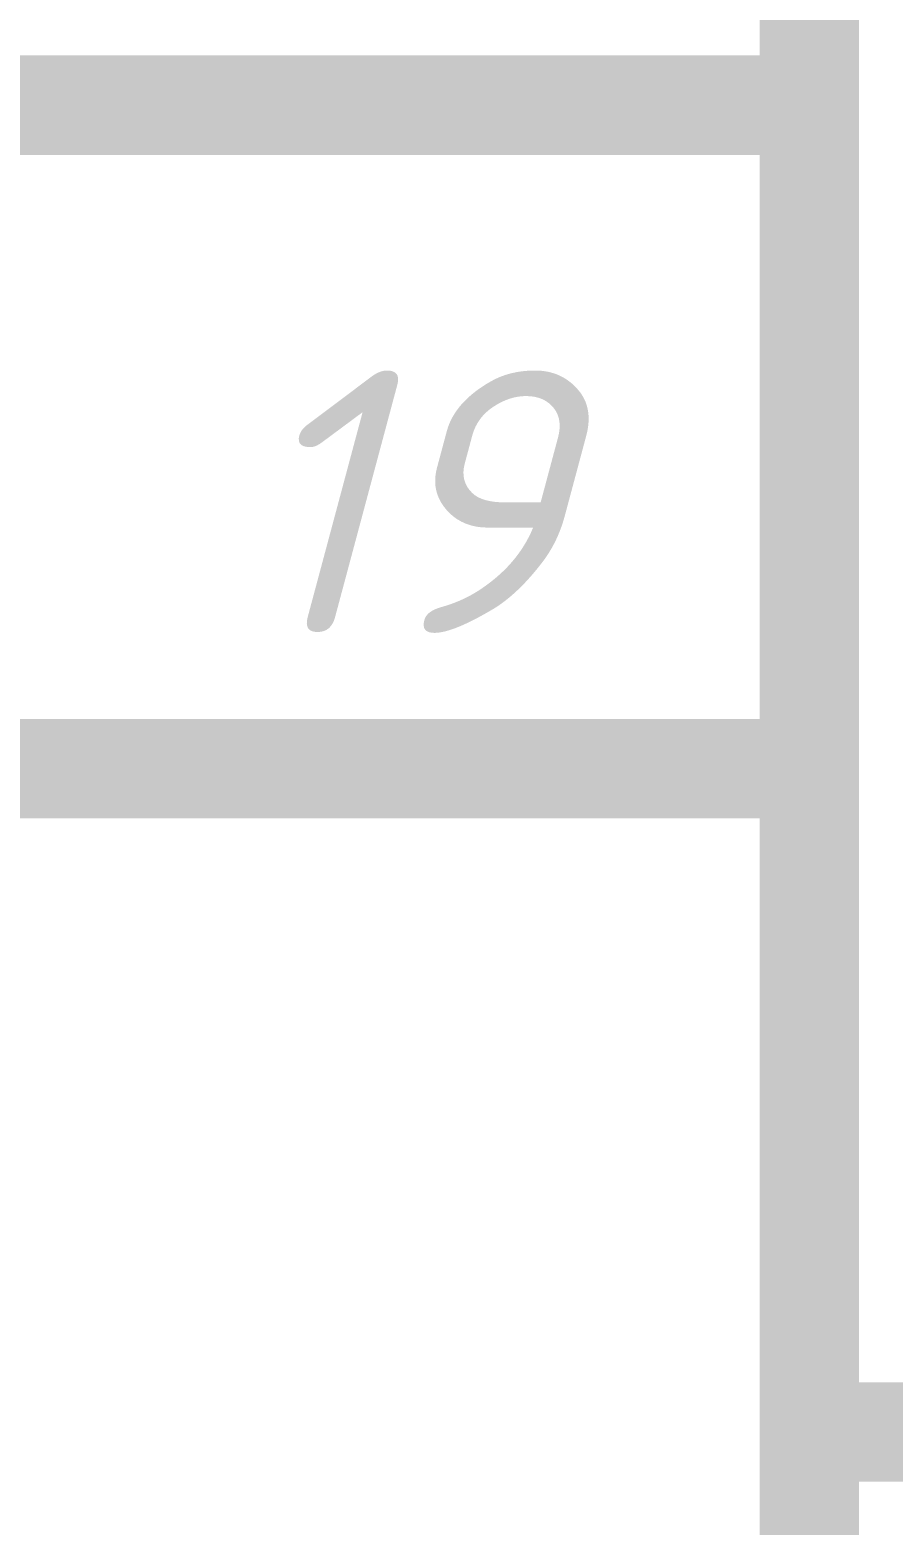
# Model space of a CAD drawing. Header units: inches. Extents: x 0 to 841, y 0 to 594.
# Drawn here: x 349.14 to 355.64, y 304.29 to 315.56 of the extents above; entities that cross this region are included whole.
import ezdxf

# ---------------------------------------------------------------- set-up
doc = ezdxf.new("R2010")
doc.units = ezdxf.units.IN
doc.layers.add('Sheet', color=255, linetype='Continuous')
doc.styles.get("Standard").update_dxf_attribs({"font": 'isocpeui.ttf'})

msp = doc.modelspace()

# ---------------------------------------------------------------- linework, layer by layer
at = {"layer": 'Sheet'}
for points in [[(355.013, 159.999, 0.749, 0.749, 0), (355.013, 449.992, 0.749, 0.749, 0)], [(350.005, 314.99, 0.749, 0.749, 0), (345.008, 314.99, 0.749, 0.749, 0), (345.008, 309.993, 0.749, 0.749, 0)], [(355.013, 314.99, 0.749, 0.749, 0), (350.005, 314.99, 0.749, 0.749, 0)], [(355.013, 314.99, 0.3, 0.3, 0), (350.005, 314.99, 0.3, 0.3, 0)], [(350.005, 309.993, 0.749, 0.749, 0), (345.008, 309.993, 0.749, 0.749, 0)], [(355.013, 309.993, 0.749, 0.749, 0), (350.005, 309.993, 0.749, 0.749, 0)], [(355.013, 309.993, 0.3, 0.3, 0), (350.005, 309.993, 0.3, 0.3, 0)], [(355.013, 304.995, 0.749, 0.749, 0), (367.522, 304.995, 0.749, 0.749, 0)]]:
    msp.add_lwpolyline(points, format="xyseb", dxfattribs=at)

# ---------------------------------------------------------------- texts
msp.add_text('19', height=1.9764, dxfattribs=at).set_placement((350.701, 311.015))

doc.saveas('drawing.dxf')
